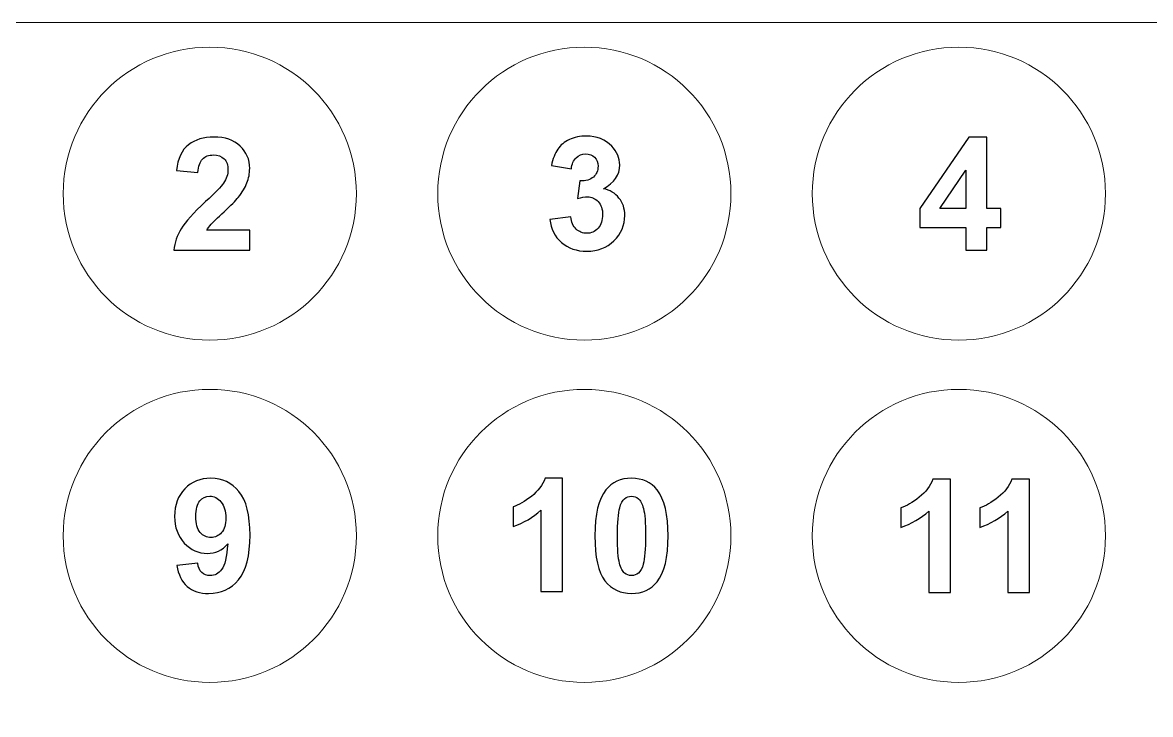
# Model space of a CAD drawing. Header units: millimetres. Extents: x -676 to 660, y -238 to 366.
# Drawn here: x 457.1 to 558.3, y 102.2 to 164.4 of the extents above; entities that cross this region are included whole.
import ezdxf

# ---------------------------------------------------------------- set-up
doc = ezdxf.new("R2010")
doc.units = ezdxf.units.MM
doc.header["$MEASUREMENT"] = 0
doc.layers.add('layer 1', color=7, linetype='Continuous')

msp = doc.modelspace()

# ---------------------------------------------------------------- linework, layer by layer
at = {"layer": 'layer 1', "color": 250, "lineweight": 20}
for points, knots in [([(221.6275, 164.398), (221.6275, 164.398), (457.0516, 164.398), (457.0516, 164.398), (457.0516, 164.398), (457.0516, 164.398), (659.621, 164.398), (659.621, 164.398), (659.621, 164.398), (659.621, 164.398), (659.621, 10.6382), (659.621, 10.6382), (659.621, 10.6382), (659.621, 10.6382), (457.0516, 10.6382), (457.0516, 10.6382), (457.0516, 10.6382), (457.0516, 10.6382), (221.6275, 10.6382), (221.6275, 10.6382), (221.6275, 10.6382), (221.6275, 10.6382), (221.6275, 164.398), (221.6275, 164.398)], [0, 0, 0, 0, 0.14285714, 0.14285714, 0.14285714, 0.14285714, 0.28571429, 0.28571429, 0.28571429, 0.28571429, 0.42857143, 0.42857143, 0.42857143, 0.42857143, 0.57142857, 0.57142857, 0.57142857, 0.57142857, 0.71428571, 0.71428571, 0.71428571, 0.71428571, 1, 1, 1, 1]), ([(473.8674, 162.1871), (481.1382, 162.1871), (487.0325, 156.2928), (487.0325, 149.022), (487.0325, 149.022), (487.0325, 141.7512), (481.1382, 135.8569), (473.8674, 135.8569), (473.8674, 135.8569), (466.5966, 135.8569), (460.7023, 141.7512), (460.7023, 149.022), (460.7023, 149.022), (460.7023, 156.2928), (466.5966, 162.1871), (473.8674, 162.1871)], [0, 0, 0, 0, 0.2, 0.2, 0.2, 0.2, 0.4, 0.4, 0.4, 0.4, 0.6, 0.6, 0.6, 0.6, 1, 1, 1, 1]), ([(507.4994, 162.1871), (514.7702, 162.1871), (520.6645, 156.2928), (520.6645, 149.022), (520.6645, 149.022), (520.6645, 141.7512), (514.7702, 135.8569), (507.4994, 135.8569), (507.4994, 135.8569), (500.2286, 135.8569), (494.3343, 141.7512), (494.3343, 149.022), (494.3343, 149.022), (494.3343, 156.2928), (500.2286, 162.1871), (507.4994, 162.1871)], [0, 0, 0, 0, 0.2, 0.2, 0.2, 0.2, 0.4, 0.4, 0.4, 0.4, 0.6, 0.6, 0.6, 0.6, 1, 1, 1, 1]), ([(541.1314, 162.1871), (548.4022, 162.1871), (554.2965, 156.2928), (554.2965, 149.022), (554.2965, 149.022), (554.2965, 141.7512), (548.4022, 135.8569), (541.1314, 135.8569), (541.1314, 135.8569), (533.8606, 135.8569), (527.9663, 141.7512), (527.9663, 149.022), (527.9663, 149.022), (527.9663, 156.2928), (533.8606, 162.1871), (541.1314, 162.1871)], [0, 0, 0, 0, 0.2, 0.2, 0.2, 0.2, 0.4, 0.4, 0.4, 0.4, 0.6, 0.6, 0.6, 0.6, 1, 1, 1, 1]), ([(473.8674, 131.4351), (481.1382, 131.4351), (487.0325, 125.5408), (487.0325, 118.27), (487.0325, 118.27), (487.0325, 110.9992), (481.1382, 105.1049), (473.8674, 105.1049), (473.8674, 105.1049), (466.5966, 105.1049), (460.7023, 110.9992), (460.7023, 118.27), (460.7023, 118.27), (460.7023, 125.5408), (466.5966, 131.4351), (473.8674, 131.4351)], [0, 0, 0, 0, 0.2, 0.2, 0.2, 0.2, 0.4, 0.4, 0.4, 0.4, 0.6, 0.6, 0.6, 0.6, 1, 1, 1, 1]), ([(507.4994, 131.4351), (514.7702, 131.4351), (520.6645, 125.5408), (520.6645, 118.27), (520.6645, 118.27), (520.6645, 110.9992), (514.7702, 105.1049), (507.4994, 105.1049), (507.4994, 105.1049), (500.2286, 105.1049), (494.3343, 110.9992), (494.3343, 118.27), (494.3343, 118.27), (494.3343, 125.5408), (500.2286, 131.4351), (507.4994, 131.4351)], [0, 0, 0, 0, 0.2, 0.2, 0.2, 0.2, 0.4, 0.4, 0.4, 0.4, 0.6, 0.6, 0.6, 0.6, 1, 1, 1, 1]), ([(541.1314, 131.4351), (548.4022, 131.4351), (554.2965, 125.5408), (554.2965, 118.27), (554.2965, 118.27), (554.2965, 110.9992), (548.4022, 105.1049), (541.1314, 105.1049), (541.1314, 105.1049), (533.8606, 105.1049), (527.9663, 110.9992), (527.9663, 118.27), (527.9663, 118.27), (527.9663, 125.5408), (533.8606, 131.4351), (541.1314, 131.4351)], [0, 0, 0, 0, 0.2, 0.2, 0.2, 0.2, 0.4, 0.4, 0.4, 0.4, 0.6, 0.6, 0.6, 0.6, 1, 1, 1, 1])]:
    msp.add_open_spline(points, degree=3, knots=knots, dxfattribs=at)
at = {"layer": 'layer 1', "color": 250}
for points, knots in [([(477.4484, 145.7384), (477.4484, 145.7384), (477.4484, 143.9331), (477.4484, 143.9331), (477.4484, 143.9331), (477.4484, 143.9331), (470.638, 143.9331), (470.638, 143.9331), (470.638, 143.9331), (470.7135, 144.6151), (470.933, 145.2617), (471.3035, 145.8729), (471.3035, 145.8729), (471.6716, 146.4841), (472.4008, 147.2935), (473.4863, 148.3035), (473.4863, 148.3035), (474.3642, 149.1176), (474.8998, 149.6722), (475.0981, 149.9624), (475.0981, 149.9624), (475.3647, 150.3636), (475.4992, 150.76), (475.4992, 151.1518), (475.4992, 151.1518), (475.4992, 151.5836), (475.3836, 151.9164), (475.15, 152.15), (475.15, 152.15), (474.9164, 152.3836), (474.5954, 152.4992), (474.1848, 152.4992), (474.1848, 152.4992), (473.7789, 152.4992), (473.458, 152.3765), (473.2173, 152.1335), (473.2173, 152.1335), (472.979, 151.888), (472.8397, 151.4822), (472.802, 150.9158), (472.802, 150.9158), (472.802, 150.9158), (470.8669, 151.1093), (470.8669, 151.1093), (470.8669, 151.1093), (470.9825, 152.1783), (471.3436, 152.9452), (471.9524, 153.4125), (471.9524, 153.4125), (472.5613, 153.8774), (473.3211, 154.111), (474.2344, 154.111), (474.2344, 154.111), (475.2349, 154.111), (476.0208, 153.8396), (476.5918, 153.3016), (476.5918, 153.3016), (477.1629, 152.7612), (477.4484, 152.091), (477.4484, 151.2886), (477.4484, 151.2886), (477.4484, 150.8332), (477.3659, 150.399), (477.203, 149.986), (477.203, 149.986), (477.0402, 149.5731), (476.7806, 149.1412), (476.4266, 148.6905), (476.4266, 148.6905), (476.1907, 148.3908), (475.7659, 147.9589), (475.1547, 147.3973), (475.1547, 147.3973), (474.5411, 146.8357), (474.1518, 146.4605), (473.989, 146.2764), (473.989, 146.2764), (473.8261, 146.0923), (473.6916, 145.913), (473.5901, 145.7384), (473.5901, 145.7384), (473.5901, 145.7384), (477.4484, 145.7384), (477.4484, 145.7384)], [0, 0, 0, 0, 0.04545455, 0.04545455, 0.04545455, 0.04545455, 0.09090909, 0.09090909, 0.09090909, 0.09090909, 0.13636364, 0.13636364, 0.13636364, 0.13636364, 0.18181818, 0.18181818, 0.18181818, 0.18181818, 0.22727273, 0.22727273, 0.22727273, 0.22727273, 0.27272727, 0.27272727, 0.27272727, 0.27272727, 0.31818182, 0.31818182, 0.31818182, 0.31818182, 0.36363636, 0.36363636, 0.36363636, 0.36363636, 0.40909091, 0.40909091, 0.40909091, 0.40909091, 0.45454545, 0.45454545, 0.45454545, 0.45454545, 0.5, 0.5, 0.5, 0.5, 0.54545455, 0.54545455, 0.54545455, 0.54545455, 0.59090909, 0.59090909, 0.59090909, 0.59090909, 0.63636364, 0.63636364, 0.63636364, 0.63636364, 0.68181818, 0.68181818, 0.68181818, 0.68181818, 0.72727273, 0.72727273, 0.72727273, 0.72727273, 0.77272727, 0.77272727, 0.77272727, 0.77272727, 0.81818182, 0.81818182, 0.81818182, 0.81818182, 0.86363636, 0.86363636, 0.86363636, 0.86363636, 0.90909091, 0.90909091, 0.90909091, 0.90909091, 1, 1, 1, 1]), ([(504.3998, 146.7094), (504.3998, 146.7094), (506.2782, 146.9359), (506.2782, 146.9359), (506.2782, 146.9359), (506.3396, 146.4569), (506.5001, 146.0911), (506.7644, 145.8386), (506.7644, 145.8386), (507.0263, 145.5838), (507.3449, 145.4563), (507.7177, 145.4563), (507.7177, 145.4563), (508.1189, 145.4563), (508.4563, 145.6097), (508.7301, 145.9141), (508.7301, 145.9141), (509.0038, 146.2185), (509.1407, 146.6268), (509.1407, 147.1436), (509.1407, 147.1436), (509.1407, 147.6321), (509.0109, 148.0191), (508.7466, 148.3046), (508.7466, 148.3046), (508.4847, 148.5925), (508.1637, 148.7341), (507.7862, 148.7341), (507.7862, 148.7341), (507.5384, 148.7341), (507.241, 148.6869), (506.8941, 148.5902), (506.8941, 148.5902), (506.8941, 148.5902), (507.1089, 150.1712), (507.1089, 150.1712), (507.1089, 150.1712), (507.6351, 150.1594), (508.0363, 150.2727), (508.3124, 150.5134), (508.3124, 150.5134), (508.5885, 150.7565), (508.7277, 151.0774), (508.7277, 151.4786), (508.7277, 151.4786), (508.7277, 151.8208), (508.6263, 152.0921), (508.4233, 152.2951), (508.4233, 152.2951), (508.2204, 152.498), (507.949, 152.5995), (507.6139, 152.5995), (507.6139, 152.5995), (507.2812, 152.5995), (506.998, 152.4839), (506.7644, 152.2526), (506.7644, 152.2526), (506.5284, 152.0237), (506.3844, 151.6862), (506.3349, 151.245), (506.3349, 151.245), (506.3349, 151.245), (504.5438, 151.547), (504.5438, 151.547), (504.5438, 151.547), (504.6688, 152.1606), (504.8553, 152.6514), (505.1078, 153.0172), (505.1078, 153.0172), (505.3579, 153.383), (505.7095, 153.6709), (506.1579, 153.8809), (506.1579, 153.8809), (506.6086, 154.0909), (507.1112, 154.1971), (507.6682, 154.1971), (507.6682, 154.1971), (508.6239, 154.1971), (509.3885, 153.8927), (509.9643, 153.2838), (509.9643, 153.2838), (510.4386, 152.7859), (510.6769, 152.2243), (510.6769, 151.5966), (510.6769, 151.5966), (510.6769, 150.7069), (510.1908, 149.9966), (509.2186, 149.468), (509.2186, 149.468), (509.7991, 149.3429), (510.2616, 149.0645), (510.6109, 148.6303), (510.6109, 148.6303), (510.9577, 148.1984), (511.1324, 147.6746), (511.1324, 147.061), (511.1324, 147.061), (511.1324, 146.1714), (510.8067, 145.4139), (510.1578, 144.7861), (510.1578, 144.7861), (509.5088, 144.1608), (508.6994, 143.8469), (507.7319, 143.8469), (507.7319, 143.8469), (506.8139, 143.8469), (506.0541, 144.1112), (505.4499, 144.6375), (505.4499, 144.6375), (504.8458, 145.1661), (504.4966, 145.8551), (504.3998, 146.7094)], [0, 0, 0, 0, 0.03448276, 0.03448276, 0.03448276, 0.03448276, 0.06896552, 0.06896552, 0.06896552, 0.06896552, 0.10344828, 0.10344828, 0.10344828, 0.10344828, 0.13793103, 0.13793103, 0.13793103, 0.13793103, 0.17241379, 0.17241379, 0.17241379, 0.17241379, 0.20689655, 0.20689655, 0.20689655, 0.20689655, 0.24137931, 0.24137931, 0.24137931, 0.24137931, 0.27586207, 0.27586207, 0.27586207, 0.27586207, 0.31034483, 0.31034483, 0.31034483, 0.31034483, 0.34482759, 0.34482759, 0.34482759, 0.34482759, 0.37931034, 0.37931034, 0.37931034, 0.37931034, 0.4137931, 0.4137931, 0.4137931, 0.4137931, 0.44827586, 0.44827586, 0.44827586, 0.44827586, 0.48275862, 0.48275862, 0.48275862, 0.48275862, 0.51724138, 0.51724138, 0.51724138, 0.51724138, 0.55172414, 0.55172414, 0.55172414, 0.55172414, 0.5862069, 0.5862069, 0.5862069, 0.5862069, 0.62068966, 0.62068966, 0.62068966, 0.62068966, 0.65517241, 0.65517241, 0.65517241, 0.65517241, 0.68965517, 0.68965517, 0.68965517, 0.68965517, 0.72413793, 0.72413793, 0.72413793, 0.72413793, 0.75862069, 0.75862069, 0.75862069, 0.75862069, 0.79310345, 0.79310345, 0.79310345, 0.79310345, 0.82758621, 0.82758621, 0.82758621, 0.82758621, 0.86206897, 0.86206897, 0.86206897, 0.86206897, 0.89655172, 0.89655172, 0.89655172, 0.89655172, 0.93103448, 0.93103448, 0.93103448, 0.93103448, 1, 1, 1, 1]), ([(541.7674, 143.9331), (541.7674, 143.9331), (541.7674, 145.972), (541.7674, 145.972), (541.7674, 145.972), (541.7674, 145.972), (537.6188, 145.972), (537.6188, 145.972), (537.6188, 145.972), (537.6188, 145.972), (537.6188, 147.6734), (537.6188, 147.6734), (537.6188, 147.6734), (537.6188, 147.6734), (542.0175, 154.111), (542.0175, 154.111), (542.0175, 154.111), (542.0175, 154.111), (543.6482, 154.111), (543.6482, 154.111), (543.6482, 154.111), (543.6482, 154.111), (543.6482, 147.6805), (543.6482, 147.6805), (543.6482, 147.6805), (543.6482, 147.6805), (544.906, 147.6805), (544.906, 147.6805), (544.906, 147.6805), (544.906, 147.6805), (544.906, 145.972), (544.906, 145.972), (544.906, 145.972), (544.906, 145.972), (543.6482, 145.972), (543.6482, 145.972), (543.6482, 145.972), (543.6482, 145.972), (543.6482, 143.9331), (543.6482, 143.9331), (543.6482, 143.9331), (543.6482, 143.9331), (541.7674, 143.9331), (541.7674, 143.9331)], [0, 0, 0, 0, 0.08333333, 0.08333333, 0.08333333, 0.08333333, 0.16666667, 0.16666667, 0.16666667, 0.16666667, 0.25, 0.25, 0.25, 0.25, 0.33333333, 0.33333333, 0.33333333, 0.33333333, 0.41666667, 0.41666667, 0.41666667, 0.41666667, 0.5, 0.5, 0.5, 0.5, 0.58333333, 0.58333333, 0.58333333, 0.58333333, 0.66666667, 0.66666667, 0.66666667, 0.66666667, 0.75, 0.75, 0.75, 0.75, 0.83333333, 0.83333333, 0.83333333, 0.83333333, 1, 1, 1, 1]), ([(541.7674, 147.6805), (541.7674, 147.6805), (541.7674, 151.1447), (541.7674, 151.1447), (541.7674, 151.1447), (541.7674, 151.1447), (539.4383, 147.6805), (539.4383, 147.6805), (539.4383, 147.6805), (539.4383, 147.6805), (541.7674, 147.6805), (541.7674, 147.6805)], [0, 0, 0, 0, 0.25, 0.25, 0.25, 0.25, 0.5, 0.5, 0.5, 0.5, 1, 1, 1, 1]), ([(470.9, 115.614), (470.9, 115.614), (472.7807, 115.8217), (472.7807, 115.8217), (472.7807, 115.8217), (472.8279, 115.4394), (472.9483, 115.1562), (473.1418, 114.9721), (473.1418, 114.9721), (473.3353, 114.7881), (473.5902, 114.696), (473.9087, 114.696), (473.9087, 114.696), (474.3099, 114.696), (474.6497, 114.8801), (474.9305, 115.2482), (474.9305, 115.2482), (475.2137, 115.6164), (475.3931, 116.3809), (475.4709, 117.5443), (475.4709, 117.5443), (474.9825, 116.9756), (474.3713, 116.6924), (473.6397, 116.6924), (473.6397, 116.6924), (472.8421, 116.6924), (472.153, 117.0016), (471.5749, 117.6151), (471.5749, 117.6151), (470.9967, 118.231), (470.7065, 119.031), (470.7065, 120.0174), (470.7065, 120.0174), (470.7065, 121.0463), (471.0132, 121.8746), (471.6244, 122.5047), (471.6244, 122.5047), (472.2333, 123.1324), (473.012, 123.4486), (473.9559, 123.4486), (473.9559, 123.4486), (474.9848, 123.4486), (475.8273, 123.0498), (476.488, 122.2545), (476.488, 122.2545), (477.1464, 121.4593), (477.4768, 120.1519), (477.4768, 118.3325), (477.4768, 118.3325), (477.4768, 116.4777), (477.1322, 115.142), (476.4455, 114.3208), (476.4455, 114.3208), (475.7588, 113.502), (474.8645, 113.0914), (473.7624, 113.0914), (473.7624, 113.0914), (472.9695, 113.0914), (472.33, 113.3014), (471.8415, 113.7238), (471.8415, 113.7238), (471.3531, 114.1462), (471.0392, 114.7763), (470.9, 115.614)], [0, 0, 0, 0, 0.05882353, 0.05882353, 0.05882353, 0.05882353, 0.11764706, 0.11764706, 0.11764706, 0.11764706, 0.17647059, 0.17647059, 0.17647059, 0.17647059, 0.23529412, 0.23529412, 0.23529412, 0.23529412, 0.29411765, 0.29411765, 0.29411765, 0.29411765, 0.35294118, 0.35294118, 0.35294118, 0.35294118, 0.41176471, 0.41176471, 0.41176471, 0.41176471, 0.47058824, 0.47058824, 0.47058824, 0.47058824, 0.52941176, 0.52941176, 0.52941176, 0.52941176, 0.58823529, 0.58823529, 0.58823529, 0.58823529, 0.64705882, 0.64705882, 0.64705882, 0.64705882, 0.70588235, 0.70588235, 0.70588235, 0.70588235, 0.76470588, 0.76470588, 0.76470588, 0.76470588, 0.82352941, 0.82352941, 0.82352941, 0.82352941, 0.88235294, 0.88235294, 0.88235294, 0.88235294, 1, 1, 1, 1]), ([(505.5455, 113.2672), (505.5455, 113.2672), (503.6034, 113.2672), (503.6034, 113.2672), (503.6034, 113.2672), (503.6034, 113.2672), (503.6034, 120.5897), (503.6034, 120.5897), (503.6034, 120.5897), (502.8931, 119.9242), (502.0577, 119.4334), (501.0949, 119.1172), (501.0949, 119.1172), (501.0949, 119.1172), (501.0949, 120.88), (501.0949, 120.88), (501.0949, 120.88), (501.5999, 121.0452), (502.1521, 121.359), (502.7468, 121.8215), (502.7468, 121.8215), (503.3415, 122.2864), (503.7497, 122.8268), (503.9692, 123.4451), (503.9692, 123.4451), (503.9692, 123.4451), (505.5455, 123.4451), (505.5455, 123.4451), (505.5455, 123.4451), (505.5455, 123.4451), (505.5455, 113.2672), (505.5455, 113.2672)], [0, 0, 0, 0, 0.11111111, 0.11111111, 0.11111111, 0.11111111, 0.22222222, 0.22222222, 0.22222222, 0.22222222, 0.33333333, 0.33333333, 0.33333333, 0.33333333, 0.44444444, 0.44444444, 0.44444444, 0.44444444, 0.55555556, 0.55555556, 0.55555556, 0.55555556, 0.66666667, 0.66666667, 0.66666667, 0.66666667, 0.77777778, 0.77777778, 0.77777778, 0.77777778, 1, 1, 1, 1]), ([(511.733, 123.4451), (512.717, 123.4451), (513.4839, 123.0935), (514.0361, 122.3926), (514.0361, 122.3926), (514.6945, 121.5643), (515.0249, 120.1885), (515.0249, 118.2653), (515.0249, 118.2653), (515.0249, 116.3491), (514.6922, 114.971), (514.0291, 114.1309), (514.0291, 114.1309), (513.4816, 113.4395), (512.717, 113.0949), (511.733, 113.0949), (511.733, 113.0949), (510.7489, 113.0949), (509.9537, 113.4725), (509.3495, 114.2324), (509.3495, 114.2324), (508.7454, 114.9899), (508.4434, 116.342), (508.4434, 118.2865), (508.4434, 118.2865), (508.4434, 120.1956), (508.7761, 121.569), (509.4392, 122.4068), (509.4392, 122.4068), (509.9867, 123.0982), (510.7513, 123.4451), (511.733, 123.4451)], [0, 0, 0, 0, 0.11111111, 0.11111111, 0.11111111, 0.11111111, 0.22222222, 0.22222222, 0.22222222, 0.22222222, 0.33333333, 0.33333333, 0.33333333, 0.33333333, 0.44444444, 0.44444444, 0.44444444, 0.44444444, 0.55555556, 0.55555556, 0.55555556, 0.55555556, 0.66666667, 0.66666667, 0.66666667, 0.66666667, 0.77777778, 0.77777778, 0.77777778, 0.77777778, 1, 1, 1, 1]), ([(540.3704, 113.181), (540.3704, 113.181), (538.4283, 113.181), (538.4283, 113.181), (538.4283, 113.181), (538.4283, 113.181), (538.4283, 120.5035), (538.4283, 120.5035), (538.4283, 120.5035), (537.718, 119.838), (536.8826, 119.3472), (535.9198, 119.031), (535.9198, 119.031), (535.9198, 119.031), (535.9198, 120.7938), (535.9198, 120.7938), (535.9198, 120.7938), (536.4248, 120.959), (536.977, 121.2728), (537.5717, 121.7353), (537.5717, 121.7353), (538.1664, 122.2002), (538.5746, 122.7406), (538.7941, 123.3589), (538.7941, 123.3589), (538.7941, 123.3589), (540.3704, 123.3589), (540.3704, 123.3589), (540.3704, 123.3589), (540.3704, 123.3589), (540.3704, 113.181), (540.3704, 113.181)], [0, 0, 0, 0, 0.11111111, 0.11111111, 0.11111111, 0.11111111, 0.22222222, 0.22222222, 0.22222222, 0.22222222, 0.33333333, 0.33333333, 0.33333333, 0.33333333, 0.44444444, 0.44444444, 0.44444444, 0.44444444, 0.55555556, 0.55555556, 0.55555556, 0.55555556, 0.66666667, 0.66666667, 0.66666667, 0.66666667, 0.77777778, 0.77777778, 0.77777778, 0.77777778, 1, 1, 1, 1]), ([(547.464, 113.181), (547.464, 113.181), (545.5219, 113.181), (545.5219, 113.181), (545.5219, 113.181), (545.5219, 113.181), (545.5219, 120.5035), (545.5219, 120.5035), (545.5219, 120.5035), (544.8116, 119.838), (543.9762, 119.3472), (543.0134, 119.031), (543.0134, 119.031), (543.0134, 119.031), (543.0134, 120.7938), (543.0134, 120.7938), (543.0134, 120.7938), (543.5184, 120.959), (544.0706, 121.2728), (544.6653, 121.7353), (544.6653, 121.7353), (545.26, 122.2002), (545.6682, 122.7406), (545.8877, 123.3589), (545.8877, 123.3589), (545.8877, 123.3589), (547.464, 123.3589), (547.464, 123.3589), (547.464, 123.3589), (547.464, 123.3589), (547.464, 113.181), (547.464, 113.181)], [0, 0, 0, 0, 0.11111111, 0.11111111, 0.11111111, 0.11111111, 0.22222222, 0.22222222, 0.22222222, 0.22222222, 0.33333333, 0.33333333, 0.33333333, 0.33333333, 0.44444444, 0.44444444, 0.44444444, 0.44444444, 0.55555556, 0.55555556, 0.55555556, 0.55555556, 0.66666667, 0.66666667, 0.66666667, 0.66666667, 0.77777778, 0.77777778, 0.77777778, 0.77777778, 1, 1, 1, 1]), ([(475.2987, 119.8593), (475.2987, 120.487), (475.1547, 120.9731), (474.8668, 121.3177), (474.8668, 121.3177), (474.5789, 121.6646), (474.2438, 121.8368), (473.8663, 121.8368), (473.8663, 121.8368), (473.5076, 121.8368), (473.2079, 121.6952), (472.9719, 121.4121), (472.9719, 121.4121), (472.7335, 121.1289), (472.6156, 120.664), (472.6156, 120.0174), (472.6156, 120.0174), (472.6156, 119.3637), (472.7453, 118.8823), (473.0026, 118.5779), (473.0026, 118.5779), (473.2598, 118.2712), (473.5831, 118.1178), (473.9701, 118.1178), (473.9701, 118.1178), (474.3429, 118.1178), (474.6592, 118.2641), (474.914, 118.559), (474.914, 118.559), (475.1712, 118.854), (475.2987, 119.2882), (475.2987, 119.8593)], [0, 0, 0, 0, 0.11111111, 0.11111111, 0.11111111, 0.11111111, 0.22222222, 0.22222222, 0.22222222, 0.22222222, 0.33333333, 0.33333333, 0.33333333, 0.33333333, 0.44444444, 0.44444444, 0.44444444, 0.44444444, 0.55555556, 0.55555556, 0.55555556, 0.55555556, 0.66666667, 0.66666667, 0.66666667, 0.66666667, 0.77777778, 0.77777778, 0.77777778, 0.77777778, 1, 1, 1, 1]), ([(511.733, 121.8333), (511.4993, 121.8333), (511.2893, 121.7578), (511.1052, 121.6092), (511.1052, 121.6092), (510.9212, 121.4581), (510.7772, 121.1891), (510.6758, 120.8021), (510.6758, 120.8021), (510.5436, 120.2995), (510.4752, 119.4546), (510.4752, 118.2653), (510.4752, 118.2653), (510.4752, 117.0759), (510.5365, 116.2594), (510.6545, 115.8158), (510.6545, 115.8158), (510.7749, 115.3698), (510.9259, 115.0748), (511.1076, 114.9262), (511.1076, 114.9262), (511.2917, 114.7798), (511.4993, 114.7043), (511.733, 114.7043), (511.733, 114.7043), (511.9689, 114.7043), (512.179, 114.7798), (512.363, 114.9309), (512.363, 114.9309), (512.5471, 115.0795), (512.691, 115.3486), (512.7925, 115.7356), (512.7925, 115.7356), (512.9247, 116.2335), (512.9931, 117.0759), (512.9931, 118.2653), (512.9931, 118.2653), (512.9931, 119.4546), (512.9317, 120.2711), (512.8138, 120.7171), (512.8138, 120.7171), (512.6934, 121.1608), (512.5424, 121.4581), (512.3607, 121.6092), (512.3607, 121.6092), (512.1766, 121.7578), (511.9689, 121.8333), (511.733, 121.8333)], [0, 0, 0, 0, 0.07692308, 0.07692308, 0.07692308, 0.07692308, 0.15384615, 0.15384615, 0.15384615, 0.15384615, 0.23076923, 0.23076923, 0.23076923, 0.23076923, 0.30769231, 0.30769231, 0.30769231, 0.30769231, 0.38461538, 0.38461538, 0.38461538, 0.38461538, 0.46153846, 0.46153846, 0.46153846, 0.46153846, 0.53846154, 0.53846154, 0.53846154, 0.53846154, 0.61538462, 0.61538462, 0.61538462, 0.61538462, 0.69230769, 0.69230769, 0.69230769, 0.69230769, 0.76923077, 0.76923077, 0.76923077, 0.76923077, 0.84615385, 0.84615385, 0.84615385, 0.84615385, 1, 1, 1, 1])]:
    msp.add_open_spline(points, degree=3, knots=knots, dxfattribs=at)

doc.saveas('drawing.dxf')
